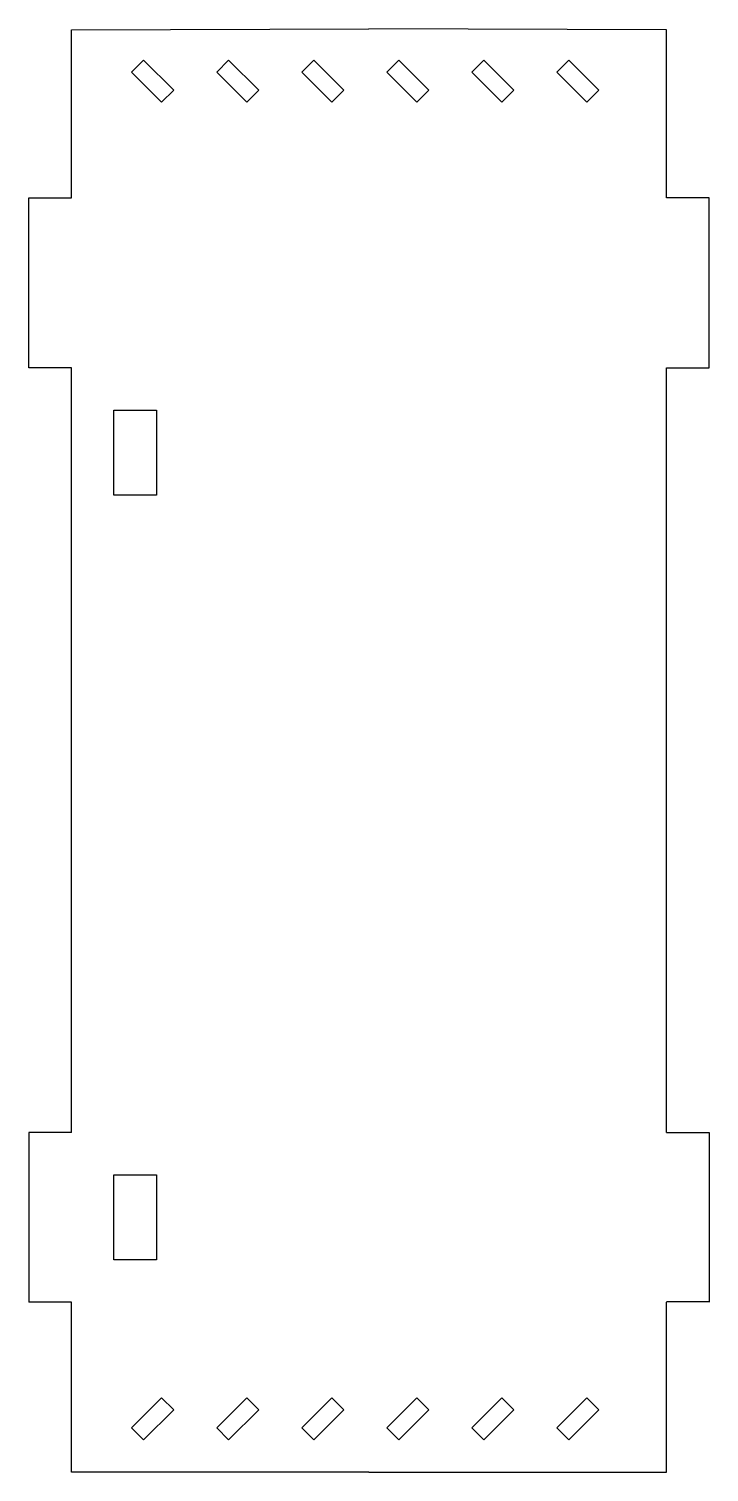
# Model space of a CAD drawing. Header units: millimetres. Extents: x 139.8 to 147.8, y 483.5 to 500.5.
import ezdxf

# ---------------------------------------------------------------- set-up
doc = ezdxf.new("R2010")
doc.units = ezdxf.units.MM

# ---------------------------------------------------------------- blocks, each defined once
blk = doc.blocks.new('*U2')
blk.add_lwpolyline([(-0.283, -0.424), (-0.424, -0.283), (-0.071, 0.071), (0.071, -0.071)], close=True)
blk = doc.blocks.new('*U3')
at = {"color": 0, "linetype": 'ByBlock', "lineweight": -2, "transparency": 16777216}
for p in [(0, 0), (1, 0), (2, 0), (3, 0), (4, 0), (5, 0)]:
    blk.add_blockref('*U2', p, dxfattribs=at)
blk = doc.blocks.new('*U6')
blk.add_lwpolyline([(-0.283, -0.424), (-0.424, -0.283), (-0.071, 0.071), (0.071, -0.071)], close=True)
blk = doc.blocks.new('*U7')
at = {"color": 0, "linetype": 'ByBlock', "lineweight": -2, "transparency": 16777216}
for p in [(0, 0), (1, 0), (2, 0), (3, 0), (4, 0), (5, 0)]:
    blk.add_blockref('*U6', p, dxfattribs=at)

msp = doc.modelspace()

# ---------------------------------------------------------------- linework, layer by layer
for p, q in [((140.29, 498.485), (140.29, 500.465)), ((147.29, 498.485), (147.29, 500.465)), ((139.79, 496.485), (139.79, 498.485)), ((139.79, 498.485), (140.29, 498.485)), ((147.79, 498.485), (147.29, 498.485)), ((147.79, 496.485), (147.79, 498.485)), ((140.29, 496.485), (139.79, 496.485)), ((147.29, 496.485), (147.79, 496.485)), ((140.29, 487.485), (139.79, 487.485)), ((139.79, 487.485), (139.79, 485.485)), ((147.29, 487.485), (147.79, 487.485)), ((147.79, 487.485), (147.79, 485.485)), ((139.79, 485.489), (140.29, 485.489)), ((147.79, 485.489), (147.29, 485.489))]:
    msp.add_line(p, q)
for points in [[(140.29, 500.465), (143.79, 500.475)], [(147.29, 500.465), (143.79, 500.475)], [(140.29, 487.485), (140.29, 496.485)], [(147.29, 487.485), (147.29, 496.485)], [(143.79, 483.485), (140.29, 483.485), (140.29, 485.485)], [(143.79, 483.485), (147.29, 483.485), (147.29, 485.485)]]:
    msp.add_lwpolyline(points)
for points in [[(140.79, 495.985), (141.29, 495.985), (141.29, 494.985), (140.79, 494.985)], [(140.79, 486.985), (141.29, 486.985), (141.29, 485.985), (140.79, 485.985)]]:
    msp.add_lwpolyline(points, close=True)

# ---------------------------------------------------------------- block references
at = {"xscale": -1, "rotation": 180.0000992658632}
msp.add_blockref('*U7', (141.423, 499.683), dxfattribs=at)
msp.add_blockref('*U3', (141.423, 484.288))

doc.saveas('drawing.dxf')
